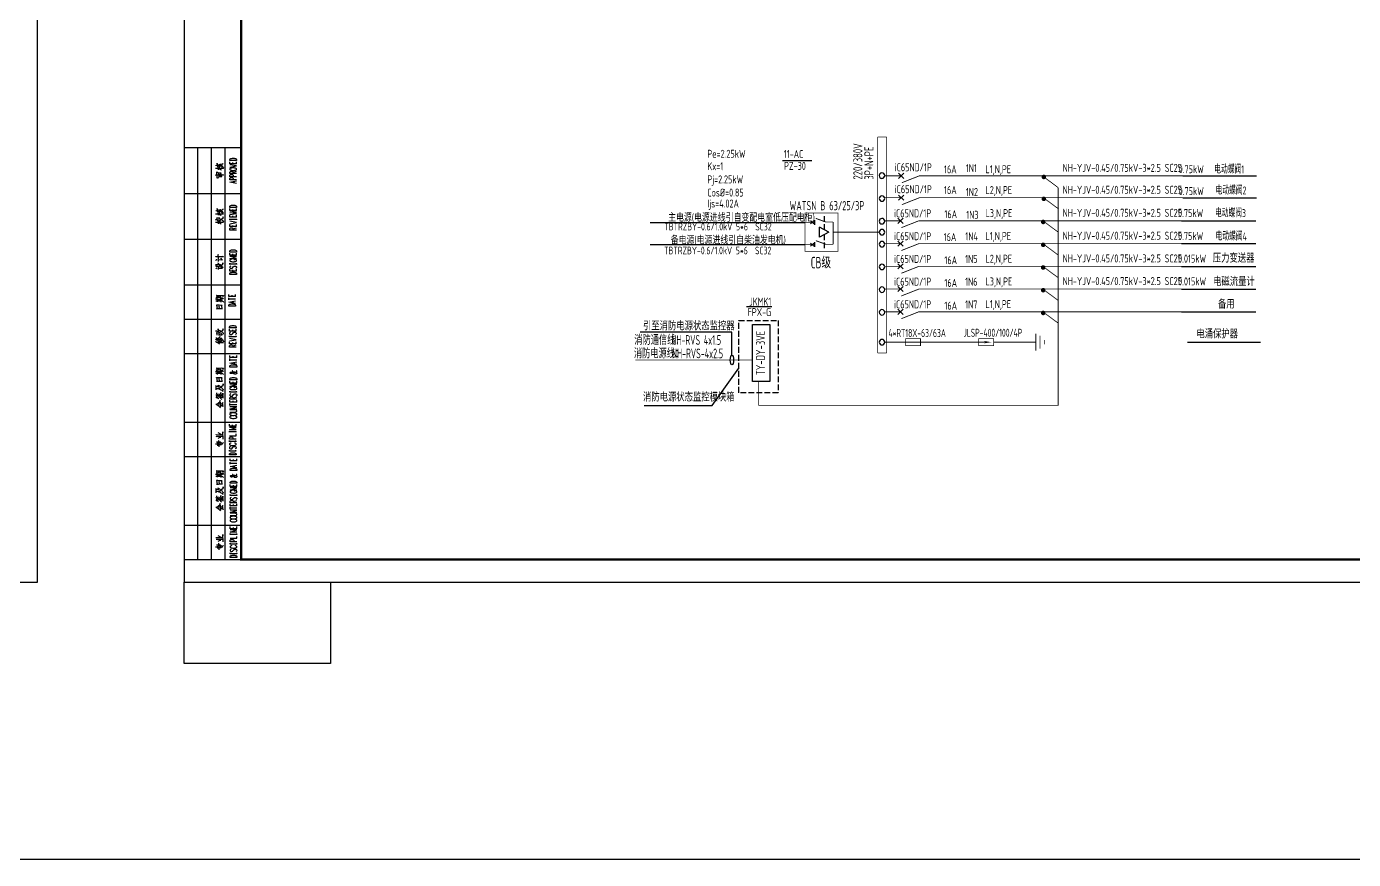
# Model space of a CAD drawing. Extents: x 5394041 to 5729212, y -433068 to -301615.
# Drawn here: x 5582300 to 5640339, y -433068 to -396652 of the extents above; entities that cross this region are included whole.
import ezdxf
from ezdxf.enums import TextEntityAlignment as Align

# ---------------------------------------------------------------- set-up
doc = ezdxf.new("R2010")
doc.units = 0
doc.header["$LTSCALE"] = 1000
doc.header["$MEASUREMENT"] = 0
doc.linetypes.add('DASH', pattern=[0.35, 0.25, -0.1])
doc.layers.get('0').update_dxf_attribs({"linetype": 'CONTINUOUS'})
for name, color, linetype in [('1', 7, 'CONTINUOUS'), ('d', 6, 'CONTINUOUS'), ('DIM-照明 @ 1', 3, 'CONTINUOUS'), ('ELEMENT', 3, 'CONTINUOUS'), ('PUB_TITLE', 4, 'CONTINUOUS'), ('SIG_TEXT', 7, 'CONTINUOUS'), ('TERM', 2, 'CONTINUOUS'), ('WIRE-系统', 4, 'CONTINUOUS'), ('电气', 3, 'CONTINUOUS'), ('电气文字', 7, 'CONTINUOUS'), ('电气表格', 7, 'CONTINUOUS')]:
    doc.layers.add(name, color=color, linetype=linetype)
doc.layers.add('_0', color=7, linetype='CONTINUOUS', lineweight=25)
doc.styles.add('SCEI', font='sceie.shx', dxfattribs={"width": 0.75, "bigfont": 'sceic.shx'})
doc.styles.add('sceie', font='sceie.shx', dxfattribs={"width": 0.7, "bigfont": 'sceic.shx'})
doc.styles.get("Standard").update_dxf_attribs({"font": 'GBENOR', "bigfont": 'GBCBIG'})
doc.styles.add('公司统一字体', font='sceie.shx', dxfattribs={"width": 0.7, "bigfont": 'sceic.shx'})

# ---------------------------------------------------------------- blocks, each defined once
blk = doc.blocks.new('A$C04D97144')
for p, q in [((6, 0), (6, 180)), ((12, 0), (12, 180)), ((18, 0), (18, 180)), ((0, 160), (25, 160)), ((0, 140), (25, 140)), ((0, 120), (25, 120)), ((0, 105), (25, 105)), ((0, 90), (25, 90)), ((0, 60), (25, 60)), ((0, 45), (25, 45)), ((0, 15), (25, 15))]:
    blk.add_line(p, q)
blk.add_lwpolyline([(0, 180), (0, 0), (25, 0), (25, 180)], close=True)
for points in [[(22.97, 174.41), (20.03, 174.41), (20.03, 174.9), (20.17, 175.1), (20.47, 175.24), (20.72, 175.32), (21.18, 175.38), (21.87, 175.38), (22.28, 175.32), (22.58, 175.24), (22.83, 175.1), (22.97, 174.9), (22.97, 174.41), (22.97, 174.41)], [(13.81, 170.94), (13.95, 171.05), (13.92, 171.02), (17.27, 171.02), (17, 170.98), (16.72, 171.02)], [(13.86, 172.15), (14.14, 172.35), (14.27, 172.38), (14.34, 172.35)], [(14.56, 166.93), (14.41, 169.49), (14.31, 169.43), (14.77, 169.08)], [(14.77, 171.68), (14.55, 173.26), (14.52, 173.14), (14.6, 172.92)], [(14.74, 172.24), (14.91, 172.21), (15.58, 171.72), (15.62, 171.68), (15.41, 172.54)], [(14.8, 171.44), (14.97, 170.34)], [(16.18, 168.75), (16.32, 168.86), (14.97, 169.04), (15.08, 169.08), (15.27, 167.31)], [(14.99, 171.05), (15.44, 170.8), (15.79, 170.59), (16.04, 170.42), (16.29, 170.2)], [(15.02, 167.18), (15.27, 167.25), (16.53, 167.36), (16.29, 167.32), (16.18, 168.75), (16.15, 168.58), (16.21, 168.27)], [(15.05, 172.71), (15.19, 172.68), (15.62, 172.35), (15.65, 172.32), (15.93, 172.07), (16.21, 171.79), (16.46, 171.47)], [(15.19, 171.05), (15.54, 171.41)], [(15.62, 172.92), (15.82, 172.82), (16.28, 172.49), (16.56, 172.15), (16.86, 171.79), (17.09, 171.47), (17.27, 171.22)], [(15.73, 167.59), (15.62, 168.61)], [(16.39, 172.38), (16.86, 172.95), (17.09, 173.06), (16.81, 172.89)], [(22.97, 173), (20.03, 173), (20.03, 173.91)], [(20.03, 171.46), (22.97, 172.02), (20.03, 172.59)], [(20.03, 170.48), (20.17, 170.34), (20.47, 170.2), (20.72, 170.14), (21.18, 170.06), (21.87, 170.06), (22.28, 170.14), (22.58, 170.2), (22.83, 170.34), (22.97, 170.48), (22.97, 170.77), (22.83, 170.91), (22.58, 171.05), (22.28, 171.11), (21.87, 171.19), (21.18, 171.19), (20.72, 171.11), (20.47, 171.05), (20.17, 170.91), (20.03, 170.77), (20.03, 170.48), (20.03, 170.48)], [(22.97, 168.74), (20.03, 168.74), (20.03, 169.37), (20.17, 169.57), (20.33, 169.65), (20.58, 169.71), (20.88, 169.71), (21.18, 169.65), (21.27, 169.57), (21.43, 169.37), (21.43, 168.74)], [(21.43, 173), (21.43, 173.56)], [(21.43, 169.23), (22.97, 169.71)], [(22.97, 173), (22.97, 173.91)], [(13.78, 167.95), (14.06, 168.13), (14.27, 168.19)], [(14.27, 166.93), (14.52, 166.93), (14.71, 166.88), (14.91, 166.82), (15.05, 166.76)], [(14.66, 168.06), (14.71, 168.13), (17.28, 168.09), (17.03, 168.05), (16.72, 168.09)], [(22.97, 167.34), (20.03, 167.34), (20.03, 167.97), (20.17, 168.17), (20.33, 168.24), (20.58, 168.31), (21.02, 168.31), (21.27, 168.24), (21.43, 168.17), (21.57, 167.97), (21.57, 167.34)], [(22.97, 165.93), (20.03, 165.93), (20.03, 166.57), (20.17, 166.77), (20.33, 166.84), (20.58, 166.92), (21.02, 166.92), (21.27, 166.84), (21.43, 166.77), (21.57, 166.57), (21.57, 165.93)], [(22.97, 164.39), (20.03, 164.95), (22.97, 165.52)], [(21.98, 164.61), (21.98, 165.3)], [(13.81, 151.05), (13.95, 151.16), (13.92, 151.13), (17.27, 151.13), (17, 151.1), (16.72, 151.13)], [(13.86, 152.26), (14.14, 152.46), (14.27, 152.49), (14.34, 152.46)], [(14.77, 151.79), (14.55, 153.37), (14.52, 153.26), (14.6, 153.03)], [(14.74, 152.35), (14.91, 152.32), (15.58, 151.84), (15.62, 151.79), (15.41, 152.67)], [(14.8, 151.55), (14.97, 150.45)], [(14.99, 151.16), (15.44, 150.91), (15.79, 150.7), (16.04, 150.53), (16.29, 150.31)], [(15.05, 152.82), (15.19, 152.81), (15.62, 152.46), (15.65, 152.43), (15.93, 152.18), (16.21, 151.9), (16.46, 151.58)], [(15.19, 151.16), (15.54, 151.52)], [(15.62, 153.03), (15.82, 152.95), (16.28, 152.6), (16.56, 152.26), (16.86, 151.9), (17.09, 151.58), (17.27, 151.33)], [(16.39, 152.49), (16.86, 153.06), (17.09, 153.17), (16.81, 153)], [(22.97, 153.91), (20.03, 153.91), (20.03, 154.4), (20.17, 154.6), (20.47, 154.74), (20.72, 154.82), (21.18, 154.88), (21.87, 154.88), (22.28, 154.82), (22.58, 154.74), (22.83, 154.6), (22.97, 154.4), (22.97, 153.91), (22.97, 153.91)], [(22.97, 152.51), (20.03, 152.51), (20.03, 153.42)], [(20.03, 150.83), (22.97, 151.18), (20.03, 151.52), (22.97, 151.88), (20.03, 152.23)], [(21.43, 152.51), (21.43, 153.06)], [(22.97, 152.51), (22.97, 153.42)], [(13.81, 148.52), (14.06, 148.69), (14.23, 148.76), (14.41, 148.76)], [(13.81, 147.36), (13.98, 147.5), (13.92, 147.45), (17.27, 147.45), (17.06, 147.39), (16.78, 147.45)], [(14.71, 148.1), (14.52, 149.54), (14.49, 149.43), (14.55, 149.29)], [(14.74, 147.84), (14.94, 146.76)], [(14.91, 149.01), (15.22, 149.35), (15.36, 149.43), (15.54, 149.54)], [(14.91, 148.47), (15.13, 148.44), (15.54, 148.16), (15.82, 147.95), (15.93, 147.84)], [(14.94, 147.45), (15.33, 147.28), (15.68, 147.08), (15.99, 146.89), (16.28, 146.65)], [(15.08, 147.47), (15.44, 147.88)], [(15.33, 148.98), (15.57, 149.01), (15.96, 148.83), (16.28, 148.66), (16.53, 148.47), (16.72, 148.3), (16.92, 148.13), (17.09, 147.92), (17.27, 147.67)], [(15.73, 148.21), (15.79, 148.3), (17.09, 149.29), (17.12, 149.82), (17.03, 149.32), (16.92, 149.18)], [(22.97, 149.7), (20.03, 149.7), (20.03, 150.61)], [(20.03, 148.52), (20.03, 148.98), (20.03, 148.71), (22.89, 148.71), (22.89, 148.52), (22.89, 148.98)], [(20.03, 146.76), (22.97, 147.33), (20.03, 147.89)], [(22.97, 145.5), (20.03, 145.5), (20.03, 146.42)], [(21.43, 149.7), (21.43, 150.26)], [(21.43, 145.5), (21.43, 146.07)], [(22.97, 149.7), (22.97, 150.61)], [(22.97, 145.5), (22.97, 146.42)], [(22.97, 144.03), (20.03, 144.03), (20.03, 144.67), (20.17, 144.88), (20.33, 144.94), (20.58, 145.02), (20.88, 145.02), (21.18, 144.94), (21.27, 144.88), (21.43, 144.67), (21.43, 144.03)], [(21.43, 144.53), (22.97, 145.02)], [(22.97, 134.41), (20.03, 134.41), (20.03, 134.9), (20.17, 135.1), (20.47, 135.25), (20.72, 135.31), (21.18, 135.39), (21.87, 135.39), (22.28, 135.31), (22.58, 135.25), (22.83, 135.1), (22.97, 134.9), (22.97, 134.41), (22.97, 134.41)], [(22.97, 133), (20.03, 133), (20.03, 133.91)], [(21.43, 133), (21.43, 133.56)], [(22.97, 133), (22.97, 133.91)], [(13.78, 132.37), (13.98, 132.39), (17.28, 132.39), (17.06, 132.37), (16.78, 132.39)], [(13.86, 130.75), (14.14, 130.97), (14.28, 131.08), (14.45, 131.15)], [(13.92, 128.22), (14.17, 128.26), (14.45, 128.26), (14.71, 128.19), (14.97, 128.11), (15.13, 128), (15.27, 127.89), (15.41, 127.75)], [(14.14, 128.29), (14.09, 129.06), (14, 128.99), (14.23, 128.9), (14.42, 128.9), (14.6, 128.9), (14.8, 128.9), (14.88, 128.93), (14.97, 128.99), (14.99, 129.1), (15.02, 129.24), (15.02, 129.45), (14.99, 129.56), (14.94, 129.64)], [(15.16, 126.7), (15.05, 127.45), (14.94, 127.34), (15.16, 127.31), (16.67, 127.3), (16.78, 127.16), (16.18, 127.75)], [(15.13, 131.49), (14.99, 133.33), (14.97, 133.22), (15.02, 132.98)], [(15.13, 130.33), (15.02, 131.11), (14.97, 131.07), (16.72, 131), (16.84, 130.89), (16.04, 131.66)], [(15.51, 128.11), (15.36, 129.21), (15.27, 129.13), (15.51, 129.02), (15.79, 128.88), (16.01, 128.74), (16.21, 128.6), (16.46, 128.37), (16.7, 128.11), (16.89, 127.86), (17.03, 127.66), (17.12, 127.49)], [(15.76, 128.08), (15.76, 128.15), (17, 129.2), (17.03, 129.73), (16.95, 129.2), (16.84, 129.06)], [(22.97, 131.46), (20.03, 131.46), (22.97, 132.45), (20.03, 132.45)], [(20.72, 131.19), (20.47, 131.11), (20.17, 130.97), (20.03, 130.83), (20.03, 130.55), (20.17, 130.42), (20.47, 130.28), (20.72, 130.2), (21.18, 130.14), (21.87, 130.14), (22.28, 130.2), (22.58, 130.28), (22.83, 130.42), (22.97, 130.55), (22.97, 130.83), (22.83, 130.97), (22.58, 131.11), (22.28, 131.19), (21.87, 131.19), (21.87, 130.83)], [(20.03, 129.02), (20.03, 129.48), (20.03, 129.21), (22.89, 129.21), (22.89, 129.02), (22.89, 129.48)], [(20.47, 128.24), (20.17, 128.1), (20.03, 127.89), (20.03, 127.61), (20.17, 127.41), (20.47, 127.27), (20.72, 127.27), (21.02, 127.33), (21.18, 127.41), (21.27, 127.55), (21.57, 127.97), (21.73, 128.1), (21.87, 128.18), (22.12, 128.24), (22.58, 128.24), (22.83, 128.1), (22.97, 127.89), (22.97, 127.61), (22.83, 127.41), (22.58, 127.27)], [(13.98, 127.12), (14.38, 127.45), (14.55, 127.52)], [(22.97, 126.01), (20.03, 126.01), (20.03, 126.92)], [(22.97, 124.61), (20.03, 124.61), (20.03, 125.1), (20.17, 125.3), (20.47, 125.44), (20.72, 125.52), (21.18, 125.58), (21.87, 125.58), (22.28, 125.52), (22.58, 125.44), (22.83, 125.3), (22.97, 125.1), (22.97, 124.61), (22.97, 124.61)], [(21.43, 126.01), (21.43, 126.56)], [(22.97, 126.01), (22.97, 126.92)], [(13.75, 113.87), (13.92, 113.91), (16.13, 113.83)], [(13.92, 113.06), (14.09, 113.13), (16.21, 113.13)], [(14.14, 114.51), (14.45, 114.6), (15.08, 114.6), (15.76, 114.57), (16.18, 114.51), (16.64, 114.37), (16.92, 114.2), (17.34, 113.88)], [(14.17, 109.58), (14.45, 109.64), (15.08, 109.67), (15.73, 109.69), (15.82, 109.69), (16.28, 109.69), (16.86, 109.69), (16.67, 109.69), (16.5, 110.8), (16.7, 111.02), (16.43, 111.08), (16.1, 111.08), (15.44, 111.12), (14.77, 111.13), (14.2, 111.13), (14.28, 111.16), (14.49, 109.67)], [(14.49, 114.6), (14.34, 115.45), (14.27, 115.36), (15.13, 115.36), (15.19, 115.36), (16.46, 115.39), (16.95, 115.36), (17.23, 115.33), (17.31, 115.31), (16.95, 114.89), (17.2, 115.28)], [(14.69, 112.61), (14.52, 114.29)], [(15.16, 113.16), (15.08, 113.66)], [(15.19, 114.62), (15.11, 115.11)], [(15.51, 109.69), (15.33, 110.8), (15.3, 110.69), (15.41, 110.42)], [(15.65, 113.17), (15.57, 113.63)], [(15.93, 114.57), (15.93, 114.62), (15.85, 115.07)], [(16.29, 112.53), (16.07, 114.29), (16.04, 114.2), (16.13, 114.09)], [(16.39, 113.63), (16.72, 113.94), (16.86, 113.94), (16.61, 113.83)], [(16.46, 113.17), (16.61, 113.16), (16.89, 112.92), (17.09, 112.72), (17.23, 112.53)], [(22.54, 114.92), (19.59, 114.92), (19.59, 115.83)], [(19.59, 113.44), (19.59, 114.43)], [(19.59, 113.94), (22.54, 113.94)], [(22.54, 111.9), (19.59, 112.47), (22.54, 113.03)], [(22.54, 110.72), (19.59, 110.72), (19.59, 111.21), (19.75, 111.41), (20.05, 111.56), (20.3, 111.63), (20.75, 111.7), (21.44, 111.7), (21.85, 111.63), (22.15, 111.56), (22.4, 111.41), (22.54, 111.21), (22.54, 110.72), (22.54, 110.72)], [(21, 114.92), (21, 115.48)], [(21.55, 112.12), (21.55, 112.81)], [(22.54, 114.92), (22.54, 115.83)], [(13.84, 99.93), (14.17, 99.88), (14.63, 99.71), (15.11, 99.49), (15.41, 99.32), (15.65, 99.21), (15.85, 99.08)], [(14.49, 98.06), (14.34, 99.21), (14.27, 99.08), (15.25, 98.94), (15.25, 99.08), (15.36, 98.23), (15.11, 98.19), (15.41, 98.23), (16.7, 98.2)], [(15.16, 99.49), (14.99, 100.76), (14.97, 100.62), (15.02, 100.39)], [(15.11, 100.2), (15.27, 100.2), (15.73, 100.07), (15.99, 99.96), (16.21, 99.85), (16.42, 99.71), (16.61, 99.54), (16.81, 99.35), (16.95, 99.11), (17.09, 98.89), (17.14, 98.72), (17.2, 98.55)], [(15.54, 99.35), (15.57, 99.43), (17.09, 100.31), (17.12, 100.84), (17.03, 100.34), (16.86, 100.2)], [(16.81, 98.12), (16.04, 99)], [(22.86, 101.27), (19.92, 101.27), (19.92, 101.75), (20.06, 101.97), (20.36, 102.11), (20.61, 102.18), (21.07, 102.24), (21.76, 102.24), (22.17, 102.18), (22.47, 102.11), (22.72, 101.97), (22.86, 101.75), (22.86, 101.27), (22.86, 101.27)], [(22.86, 99.87), (19.92, 99.87), (19.92, 100.78)], [(20.36, 99.3), (20.06, 99.16), (19.92, 98.96), (19.92, 98.67), (20.06, 98.47), (20.36, 98.33), (20.61, 98.33), (20.91, 98.39), (21.07, 98.47), (21.16, 98.61), (21.46, 99.02), (21.62, 99.16), (21.76, 99.24), (22.01, 99.3), (22.47, 99.3), (22.72, 99.16), (22.86, 98.96), (22.86, 98.67), (22.72, 98.47), (22.47, 98.33)], [(21.32, 99.87), (21.32, 100.43)], [(22.86, 99.87), (22.86, 100.78)], [(13.78, 95.27), (13.95, 95.23), (14.41, 94.98), (14.45, 94.98), (14.8, 94.75), (15.08, 94.56), (15.3, 94.35), (15.51, 94.18)], [(13.84, 96.29), (14.27, 96.08), (14.6, 95.91), (14.85, 95.72), (14.91, 95.69), (15.11, 95.55)], [(14.38, 96.02), (14.41, 96.14), (14.28, 96.99), (14.23, 96.93), (14.63, 96.65), (14.97, 96.4), (15.19, 96.16), (15.4, 95.91), (15.58, 95.66), (15.71, 95.49)], [(14.66, 95.91), (14.69, 96.02), (15.71, 97.13), (15.68, 97.5), (15.68, 97.13), (15.57, 96.99)], [(14.74, 94.86), (17.23, 94.86), (17, 94.81), (16.57, 94.86)], [(14.83, 95.3), (16.46, 95.3), (16.28, 95.27), (16.13, 95.3)], [(15.41, 96.4), (15.51, 96.36), (15.54, 96.33), (15.76, 96.05), (15.96, 95.83), (16.1, 95.63)], [(15.76, 96.62), (15.87, 96.57), (15.93, 96.54), (16.21, 96.22), (16.24, 96.16), (16.39, 96), (16.53, 95.77), (16.67, 95.55)], [(16.1, 96.88), (16.29, 96.79), (16.57, 96.47), (16.81, 96.19), (16.95, 95.91), (17.12, 95.63), (17.23, 95.38), (17.28, 95.17)], [(19.92, 97.28), (19.92, 97.75), (19.92, 97.48), (22.78, 97.48), (22.78, 97.28), (22.78, 97.75)], [(19.92, 95.53), (22.86, 96.08), (19.92, 96.65)], [(22.86, 94.26), (19.92, 94.26), (19.92, 95.17)], [(22.86, 92.8), (19.92, 92.8), (19.92, 93.43), (20.06, 93.63), (20.22, 93.71), (20.47, 93.77), (20.77, 93.77), (21.07, 93.71), (21.16, 93.63), (21.32, 93.43), (21.32, 92.8)], [(21.32, 94.26), (21.32, 94.83)], [(21.32, 93.29), (22.86, 93.77)], [(22.86, 94.26), (22.86, 95.17)], [(23.05, 88.31), (20.09, 88.31), (20.09, 89.22)], [(20.09, 86.83), (20.09, 87.82)], [(20.09, 87.33), (23.05, 87.33)], [(21.49, 88.31), (21.49, 88.87)], [(23.05, 88.31), (23.05, 89.22)], [(13.75, 82.18), (13.92, 82.23), (16.13, 82.15)], [(13.92, 81.38), (14.09, 81.44), (16.21, 81.44)], [(14.14, 82.82), (14.45, 82.9), (15.08, 82.9), (15.76, 82.89), (16.18, 82.82), (16.64, 82.68), (16.92, 82.51), (17.34, 82.19)], [(14.49, 82.9), (14.34, 83.77), (14.27, 83.67), (15.13, 83.67), (15.19, 83.67), (16.46, 83.7), (16.95, 83.67), (17.23, 83.64), (17.31, 83.62), (16.95, 83.2), (17.2, 83.59)], [(14.69, 80.92), (14.52, 82.6)], [(15.16, 81.46), (15.08, 81.97)], [(15.19, 82.93), (15.11, 83.42)], [(15.65, 81.49), (15.57, 81.94)], [(15.93, 82.89), (15.93, 82.93), (15.85, 83.39)], [(16.29, 80.84), (16.07, 82.6), (16.04, 82.51), (16.13, 82.4)], [(16.39, 81.94), (16.72, 82.26), (16.86, 82.26), (16.61, 82.15)], [(16.46, 81.49), (16.61, 81.46), (16.89, 81.24), (17.09, 81.03), (17.23, 80.84)], [(23.05, 85.29), (20.09, 85.86), (23.05, 86.42)], [(23.05, 84.11), (20.09, 84.11), (20.09, 84.6), (20.25, 84.8), (20.55, 84.94), (20.8, 85.02), (21.26, 85.09), (21.95, 85.09), (22.34, 85.02), (22.65, 84.94), (22.89, 84.8), (23.05, 84.6), (23.05, 84.11), (23.05, 84.11)], [(21.35, 82.43), (21.26, 82.43), (21.1, 82.35), (21.1, 82.29), (21.26, 82.21), (21.49, 82.15), (22.2, 82.01), (22.65, 81.87), (22.89, 81.72), (23.05, 81.58), (23.05, 81.3), (22.89, 81.17), (22.75, 81.1), (22.5, 81.03), (22.2, 81.03), (21.95, 81.1), (21.79, 81.17), (21.26, 81.66), (21.1, 81.72), (20.8, 81.8), (20.55, 81.8), (20.25, 81.72), (20.09, 81.58), (20.25, 81.44), (20.55, 81.38), (20.8, 81.38), (21.26, 81.44), (21.65, 81.58), (22.65, 81.94), (22.89, 82.08), (23.05, 82.21), (23.05, 82.35), (22.89, 82.43), (22.75, 82.43)], [(22.04, 85.51), (22.04, 86.2)], [(14.14, 74.09), (14, 76.02), (13.89, 75.88), (14.06, 75.82), (14.6, 75.63), (15.13, 75.42), (15.08, 75.38), (15.08, 75.42), (14.97, 76.24), (14.88, 76.16), (15.19, 76.02), (15.47, 75.88), (15.68, 75.77), (15.85, 75.63), (16.13, 75.42), (16.35, 75.24), (16.57, 75), (16.72, 74.8), (16.89, 74.54), (17.06, 74.26), (17.2, 74.04)], [(14.17, 77.89), (14.45, 77.95), (15.08, 77.98), (15.73, 78), (15.82, 78), (16.28, 78), (16.86, 78), (16.67, 78), (16.5, 79.12), (16.7, 79.34), (16.43, 79.4), (16.1, 79.4), (15.44, 79.43), (14.77, 79.45), (14.2, 79.45), (14.28, 79.48), (14.49, 77.98)], [(15.22, 74.69), (17.12, 76.16), (17.12, 76.76), (17.06, 76.23), (17.03, 76.16), (16.81, 75.94)], [(15.51, 78), (15.33, 79.12), (15.3, 79.01), (15.41, 78.74)], [(23.05, 78.5), (20.09, 78.5), (20.09, 78.99), (20.25, 79.21), (20.55, 79.35), (20.8, 79.41), (21.26, 79.49), (21.95, 79.49), (22.34, 79.41), (22.65, 79.35), (22.89, 79.21), (23.05, 78.99), (23.05, 78.5), (23.05, 78.5)], [(23.05, 77.11), (20.09, 77.11), (20.09, 78.02)], [(23.05, 75.57), (20.09, 75.57), (23.05, 76.56), (20.09, 76.56)], [(21.49, 77.11), (21.49, 77.67)], [(23.05, 77.11), (23.05, 78.02)], [(13.92, 72), (14.06, 72.03), (14.85, 71.69)], [(13.92, 70.95), (14.12, 70.92), (14.55, 70.7), (14.88, 70.49), (15.16, 70.27)], [(14.23, 74.8), (14.38, 74.8), (14.91, 74.69), (15.22, 74.61), (15.54, 74.5), (15.87, 74.36), (16.15, 74.18), (16.5, 73.98), (16.75, 73.79), (16.98, 73.55), (17.09, 73.44)], [(14.49, 70.73), (14.41, 71.54)], [(14.56, 71.83), (14.42, 72.85)], [(14.52, 70.92), (14.94, 71.12)], [(14.6, 72.14), (15.05, 72.39)], [(14.85, 71.48), (14.99, 71.47), (15.51, 71.01), (15.57, 70.98), (15.82, 70.74), (16.13, 70.35), (16.28, 70.16), (16.42, 69.96)], [(15.05, 71.43), (16.13, 72.56), (16.13, 73.02), (16.1, 72.56), (15.9, 72.33)], [(15.76, 71.86), (15.87, 70.95)], [(16.04, 71.37), (16.46, 71.48), (16.7, 71.43), (16.39, 71.43)], [(16.07, 72.08), (16.28, 72.08), (17.06, 71.75)], [(16.28, 70.84), (16.64, 70.98), (16.81, 70.98), (16.57, 70.95)], [(17.14, 70.46), (17, 72.63), (17, 72.49), (17.03, 72.17)], [(20.8, 75.28), (20.55, 75.22), (20.25, 75.08), (20.09, 74.94), (20.09, 74.65), (20.25, 74.51), (20.55, 74.37), (20.8, 74.31), (21.26, 74.23), (21.95, 74.23), (22.34, 74.31), (22.65, 74.37), (22.89, 74.51), (23.05, 74.65), (23.05, 74.94), (22.89, 75.08), (22.65, 75.22), (22.34, 75.28), (21.95, 75.28), (21.95, 74.94)], [(20.55, 72.35), (20.25, 72.2), (20.09, 72), (20.09, 71.72), (20.25, 71.51), (20.55, 71.37), (20.8, 71.37), (21.1, 71.43), (21.26, 71.51), (21.35, 71.65), (21.65, 72.06), (21.79, 72.2), (21.95, 72.28), (22.2, 72.35), (22.65, 72.35), (22.89, 72.2), (23.05, 72), (23.05, 71.72), (22.89, 71.51), (22.65, 71.37)], [(23.05, 70.04), (20.09, 70.04), (20.09, 70.66), (20.25, 70.88), (20.39, 70.95), (20.64, 71.03), (20.94, 71.03), (21.26, 70.95), (21.35, 70.88), (21.49, 70.66), (21.49, 70.04)], [(20.11, 73.11), (20.11, 73.59), (20.11, 73.32), (22.95, 73.32), (22.95, 73.11), (22.95, 73.59)], [(21.49, 70.52), (23.05, 71.03)], [(13.89, 67.85), (14.03, 67.84), (14.49, 67.57), (14.97, 67.24), (15.27, 66.96), (15.62, 66.61), (15.93, 66.27)], [(14.23, 67.74), (15.76, 69.05), (15.76, 69.08), (15.79, 69.5), (15.71, 69.05), (15.57, 68.87)], [(15.4, 67.27), (15.4, 67.29), (15.4, 67.35), (15.27, 68.26), (15.27, 68.13), (15.33, 67.99)], [(16.04, 66.69), (16.07, 66.82), (15.9, 68.76), (15.87, 68.65), (15.9, 68.54)], [(16.13, 67.63), (16.24, 67.6), (16.78, 67.18), (17.09, 66.93), (17.12, 66.83), (16.86, 68.4), (16.39, 67.99)], [(16.86, 68.4), (17, 68.51), (17.17, 68.59)], [(23.05, 68.7), (20.09, 68.7), (20.09, 69.61)], [(20.09, 67.24), (20.09, 68.21)], [(20.09, 67.73), (23.05, 67.73)], [(23.05, 65.76), (20.09, 65.76), (23.05, 66.75), (20.09, 66.75)], [(20.09, 64.44), (22.2, 64.44), (22.65, 64.51), (22.89, 64.65), (23.05, 64.85), (23.05, 64.99), (22.89, 65.21), (22.65, 65.35), (22.2, 65.42), (20.09, 65.42)], [(20.09, 63.39), (20.25, 63.25), (20.55, 63.11), (20.8, 63.05), (21.26, 62.97), (21.95, 62.97), (22.34, 63.05), (22.65, 63.11), (22.89, 63.25), (23.05, 63.39), (23.05, 63.67), (22.89, 63.81), (22.65, 63.94), (22.34, 64.02), (21.95, 64.08), (21.26, 64.08), (20.8, 64.02), (20.55, 63.94), (20.25, 63.81), (20.09, 63.67), (20.09, 63.39), (20.09, 63.39)], [(21.49, 68.7), (21.49, 69.27)], [(23.05, 68.7), (23.05, 69.61)], [(22.81, 58.27), (19.86, 58.27), (19.86, 59.18)], [(20.8, 62.68), (20.55, 62.62), (20.25, 62.48), (20.09, 62.34), (20.09, 62.06), (20.25, 61.91), (20.55, 61.77), (20.8, 61.71), (21.26, 61.63), (21.95, 61.63), (22.34, 61.71), (22.65, 61.77), (22.89, 61.91), (23.05, 62.06), (23.05, 62.34), (22.89, 62.48), (22.65, 62.62), (22.34, 62.68)], [(21.26, 58.27), (21.26, 58.83)], [(22.81, 58.27), (22.81, 59.18)], [(13.86, 54.53), (14.09, 54.59), (17.03, 54.53)], [(14.06, 53.82), (14.31, 53.87), (17.06, 53.87)], [(14.8, 55.44), (15.16, 55.38), (15.71, 55.02), (16.28, 54.56)], [(14.91, 53.02), (15.85, 53.43), (16.15, 53.48)], [(17.12, 52.63), (16.98, 55.83), (16.95, 55.69), (17, 55.38)], [(22.81, 56.73), (19.86, 56.73), (22.81, 57.72), (19.86, 57.72)], [(19.86, 54.07), (22.81, 54.07), (22.81, 54.91)], [(22.81, 52.6), (19.86, 52.6), (19.86, 53.23), (20.01, 53.45), (20.16, 53.51), (20.41, 53.59), (20.86, 53.59), (21.11, 53.51), (21.26, 53.45), (21.41, 53.23), (21.41, 52.6)], [(19.87, 55.68), (19.87, 56.15), (19.87, 55.88), (22.72, 55.88), (22.72, 55.68), (22.72, 56.15)], [(13.84, 50.54), (14.06, 50.56), (15.11, 50.34), (16.04, 50.08), (15.99, 50.02), (15.79, 51.39), (15.71, 51.36), (16.84, 50.68)], [(14.74, 49.71), (14.55, 51.5), (14.55, 51.39), (14.6, 51.18)], [(15.36, 49.2), (15.19, 52.03), (15.16, 51.89), (15.19, 51.72)], [(16.46, 50.05), (16.7, 50.4), (16.84, 50.62), (16.98, 50.87), (17.09, 51.01), (17.23, 51.11)], [(20.56, 50.85), (20.31, 50.78), (20.01, 50.65), (19.86, 50.51), (19.86, 50.23), (20.01, 50.08), (20.31, 49.94), (20.56, 49.88), (21.02, 49.8), (21.71, 49.8), (22.1, 49.88), (22.42, 49.94), (22.65, 50.08), (22.81, 50.23), (22.81, 50.51), (22.65, 50.65), (22.42, 50.78), (22.1, 50.85)], [(20.31, 49.31), (20.01, 49.17), (19.86, 48.97), (19.86, 48.69), (20.01, 48.47), (20.31, 48.34), (20.56, 48.34), (20.86, 48.4), (21.02, 48.47), (21.11, 48.61), (21.41, 49.03), (21.55, 49.17), (21.71, 49.24), (21.96, 49.31), (22.42, 49.31), (22.65, 49.17), (22.81, 48.97), (22.81, 48.69), (22.65, 48.47), (22.42, 48.34)], [(22.81, 45.67), (19.86, 45.67), (19.86, 46.16), (20.01, 46.38), (20.31, 46.52), (20.56, 46.58), (21.02, 46.66), (21.71, 46.66), (22.1, 46.58), (22.42, 46.52), (22.65, 46.38), (22.81, 46.16), (22.81, 45.67), (22.81, 45.67)], [(19.87, 51.48), (19.87, 51.95), (19.87, 51.69), (22.72, 51.69), (22.72, 51.48), (22.72, 51.95)], [(19.87, 47.29), (19.87, 47.74), (19.87, 47.48), (22.72, 47.48), (22.72, 47.29), (22.72, 47.74)], [(23.13, 43.08), (20.19, 43.08), (20.19, 43.99)], [(20.19, 41.62), (20.19, 42.59)], [(20.19, 42.1), (23.13, 42.1)], [(23.13, 40.08), (20.19, 40.63), (23.13, 41.19)], [(21.59, 43.08), (21.59, 43.64)], [(22.14, 40.28), (22.14, 40.97)], [(23.13, 43.08), (23.13, 43.99)], [(13.75, 37.17), (13.92, 37.23), (16.13, 37.14)], [(13.92, 36.39), (14.09, 36.43), (16.21, 36.43)], [(14.14, 37.83), (14.45, 37.91), (15.08, 37.91), (15.76, 37.88), (16.18, 37.83), (16.64, 37.69), (16.92, 37.52), (17.34, 37.2)], [(14.49, 37.91), (14.34, 38.76), (14.27, 38.68), (15.13, 38.68), (15.19, 38.68), (16.46, 38.71), (16.95, 38.68), (17.23, 38.65), (17.31, 38.62), (16.95, 38.19), (17.2, 38.59)], [(14.69, 35.93), (14.52, 37.6)], [(15.16, 36.46), (15.08, 36.98)], [(15.19, 37.94), (15.11, 38.43)], [(15.65, 36.5), (15.57, 36.95)], [(15.93, 37.88), (15.93, 37.94), (15.85, 38.4)], [(16.29, 35.84), (16.07, 37.6), (16.04, 37.52), (16.13, 37.41)], [(16.39, 36.95), (16.72, 37.27), (16.86, 37.27), (16.61, 37.14)], [(16.46, 36.5), (16.61, 36.46), (16.89, 36.24), (17.09, 36.04), (17.23, 35.84)], [(23.13, 38.88), (20.19, 38.88), (20.19, 39.37), (20.33, 39.58), (20.63, 39.72), (20.88, 39.79), (21.33, 39.86), (22.03, 39.86), (22.43, 39.79), (22.73, 39.72), (22.98, 39.58), (23.13, 39.37), (23.13, 38.88), (23.13, 38.88)], [(21.43, 37.2), (21.33, 37.2), (21.18, 37.12), (21.18, 37.06), (21.33, 36.98), (21.59, 36.92), (22.28, 36.78), (22.73, 36.64), (22.98, 36.5), (23.13, 36.35), (23.13, 36.09), (22.98, 35.95), (22.83, 35.87), (22.58, 35.8), (22.28, 35.8), (22.03, 35.87), (21.88, 35.95), (21.33, 36.43), (21.18, 36.5), (20.88, 36.57), (20.63, 36.57), (20.33, 36.5), (20.19, 36.35), (20.33, 36.21), (20.63, 36.15), (20.88, 36.15), (21.33, 36.21), (21.73, 36.35), (22.73, 36.72), (22.98, 36.86), (23.13, 36.98), (23.13, 37.12), (22.98, 37.2), (22.83, 37.2)], [(14.14, 29.1), (14, 31.03), (13.89, 30.89), (14.06, 30.82), (14.6, 30.62), (15.13, 30.43), (15.08, 30.37), (15.08, 30.43), (14.97, 31.25), (14.88, 31.17), (15.19, 31.03), (15.47, 30.89), (15.68, 30.76), (15.85, 30.62), (16.13, 30.43), (16.35, 30.23), (16.57, 30.01), (16.72, 29.8), (16.89, 29.55), (17.06, 29.27), (17.2, 29.03)], [(14.17, 32.9), (14.45, 32.95), (15.08, 32.98), (15.73, 33.01), (15.82, 33.01), (16.28, 33.01), (16.86, 33.01), (16.67, 33.01), (16.5, 34.11), (16.7, 34.34), (16.43, 34.39), (16.1, 34.39), (15.44, 34.42), (14.77, 34.45), (14.2, 34.45), (14.28, 34.49), (14.49, 32.98)], [(14.23, 29.8), (14.38, 29.8), (14.91, 29.69), (15.22, 29.6), (15.54, 29.49), (15.87, 29.35), (16.15, 29.18), (16.5, 28.99), (16.75, 28.78), (16.98, 28.56), (17.09, 28.45)], [(15.22, 29.69), (17.12, 31.17), (17.12, 31.77), (17.06, 31.22), (17.03, 31.17), (16.81, 30.93)], [(15.51, 33.01), (15.33, 34.11), (15.3, 34), (15.41, 33.75)], [(23.13, 33.28), (20.19, 33.28), (20.19, 33.78), (20.33, 33.98), (20.63, 34.12), (20.88, 34.19), (21.33, 34.27), (22.03, 34.27), (22.43, 34.19), (22.73, 34.12), (22.98, 33.98), (23.13, 33.78), (23.13, 33.28), (23.13, 33.28)], [(23.13, 31.88), (20.19, 31.88), (20.19, 32.79)], [(23.13, 30.34), (20.19, 30.34), (23.13, 31.33), (20.19, 31.33)], [(20.88, 30.06), (20.63, 29.99), (20.33, 29.85), (20.19, 29.71), (20.19, 29.43), (20.33, 29.29), (20.63, 29.14), (20.88, 29.08), (21.33, 29.02), (22.03, 29.02), (22.43, 29.08), (22.73, 29.14), (22.98, 29.29), (23.13, 29.43), (23.13, 29.71), (22.98, 29.85), (22.73, 29.99), (22.43, 30.06), (22.03, 30.06), (22.03, 29.71)], [(21.59, 31.88), (21.59, 32.44)], [(23.13, 31.88), (23.13, 32.79)], [(13.92, 26.99), (14.06, 27.02), (14.85, 26.69)], [(13.92, 25.95), (14.12, 25.92), (14.55, 25.69), (14.88, 25.5), (15.16, 25.26)], [(14.23, 22.75), (15.76, 24.05), (15.76, 24.09), (15.79, 24.51), (15.71, 24.05), (15.57, 23.88)], [(14.49, 25.72), (14.41, 26.55)], [(14.56, 26.83), (14.42, 27.86)], [(14.52, 25.92), (14.94, 26.13)], [(14.6, 27.15), (15.05, 27.4)], [(14.85, 26.49), (14.99, 26.46), (15.51, 26), (15.57, 25.99), (15.82, 25.75), (16.13, 25.36), (16.28, 25.15), (16.42, 24.97)], [(15.05, 26.43), (16.13, 27.57), (16.13, 28.01), (16.1, 27.57), (15.9, 27.34)], [(15.4, 22.26), (15.4, 22.29), (15.4, 22.36), (15.27, 23.25), (15.27, 23.14), (15.33, 23)], [(15.76, 26.85), (15.87, 25.95)], [(16.04, 21.7), (16.07, 21.81), (15.9, 23.77), (15.87, 23.66), (15.9, 23.54)], [(16.04, 26.38), (16.46, 26.49), (16.7, 26.43), (16.39, 26.43)], [(16.07, 27.09), (16.28, 27.09), (17.06, 26.74)], [(16.13, 22.64), (16.24, 22.61), (16.78, 22.18), (17.09, 21.93), (17.12, 21.84), (16.86, 23.39), (16.39, 23)], [(16.28, 25.84), (16.64, 25.99), (16.81, 25.99), (16.57, 25.95)], [(16.86, 23.39), (17, 23.52), (17.17, 23.6)], [(17.14, 25.47), (17, 27.62), (17, 27.48), (17.03, 27.16)], [(20.19, 27.89), (20.19, 28.36), (20.19, 28.09), (23.05, 28.09), (23.05, 27.89), (23.05, 28.36)], [(20.63, 27.12), (20.33, 26.98), (20.19, 26.77), (20.19, 26.49), (20.33, 26.28), (20.63, 26.14), (20.88, 26.14), (21.18, 26.21), (21.33, 26.28), (21.43, 26.43), (21.73, 26.83), (21.88, 26.98), (22.03, 27.05), (22.28, 27.12), (22.73, 27.12), (22.98, 26.98), (23.13, 26.77), (23.13, 26.49), (22.98, 26.28), (22.73, 26.14)], [(23.13, 24.81), (20.19, 24.81), (20.19, 25.44), (20.33, 25.66), (20.49, 25.72), (20.74, 25.8), (21.04, 25.8), (21.33, 25.72), (21.43, 25.66), (21.59, 25.44), (21.59, 24.81)], [(23.13, 23.49), (20.19, 23.49), (20.19, 24.38)], [(21.59, 25.3), (23.13, 25.8)], [(21.59, 23.49), (21.59, 24.04)], [(23.13, 23.49), (23.13, 24.38)], [(13.89, 22.86), (14.03, 22.83), (14.49, 22.58), (14.97, 22.23), (15.27, 21.95), (15.62, 21.62), (15.93, 21.27)], [(20.19, 22.01), (20.19, 22.99)], [(20.19, 22.5), (23.13, 22.5)], [(23.13, 20.54), (20.19, 20.54), (23.13, 21.52), (20.19, 21.52)], [(20.19, 19.22), (22.28, 19.22), (22.73, 19.28), (22.98, 19.42), (23.13, 19.62), (23.13, 19.77), (22.98, 19.99), (22.73, 20.13), (22.28, 20.19), (20.19, 20.19)], [(20.19, 18.16), (20.33, 18.02), (20.63, 17.88), (20.88, 17.82), (21.33, 17.74), (22.03, 17.74), (22.43, 17.82), (22.73, 17.88), (22.98, 18.02), (23.13, 18.16), (23.13, 18.45), (22.98, 18.59), (22.73, 18.73), (22.43, 18.79), (22.03, 18.85), (21.33, 18.85), (20.88, 18.79), (20.63, 18.73), (20.33, 18.59), (20.19, 18.45), (20.19, 18.16), (20.19, 18.16)], [(20.88, 17.46), (20.63, 17.39), (20.33, 17.25), (20.19, 17.11), (20.19, 16.83), (20.33, 16.69), (20.63, 16.54), (20.88, 16.48), (21.33, 16.42), (22.03, 16.42), (22.43, 16.48), (22.73, 16.54), (22.98, 16.69), (23.13, 16.83), (23.13, 17.11), (22.98, 17.25), (22.73, 17.39), (22.43, 17.46)], [(23.13, 13.43), (20.19, 13.43), (20.19, 14.35)], [(23.13, 11.89), (20.19, 11.89), (23.13, 12.87), (20.19, 12.87)], [(21.59, 13.43), (21.59, 14)], [(23.13, 13.43), (23.13, 14.35)], [(13.84, 5.53), (14.06, 5.56), (15.11, 5.34), (16.04, 5.08), (15.99, 5.03), (15.79, 6.38), (15.71, 6.37), (16.84, 5.67)], [(13.86, 9.54), (14.09, 9.59), (17.03, 9.54)], [(14.06, 8.82), (14.31, 8.88), (17.06, 8.88)], [(14.74, 4.72), (14.55, 6.51), (14.55, 6.38), (14.6, 6.19)], [(14.8, 10.43), (15.16, 10.39), (15.71, 10.01), (16.28, 9.55)], [(14.91, 8.03), (15.85, 8.42), (16.15, 8.49)], [(15.36, 4.2), (15.19, 7.04), (15.16, 6.9), (15.19, 6.73)], [(16.46, 5.06), (16.7, 5.39), (16.84, 5.63), (16.98, 5.88), (17.09, 6.02), (17.23, 6.1)], [(17.12, 7.64), (16.98, 10.84), (16.95, 10.7), (17, 10.39)], [(20.19, 10.84), (20.19, 11.31), (20.19, 11.05), (23.05, 11.05), (23.05, 10.84), (23.05, 11.31)], [(20.19, 9.24), (23.13, 9.24), (23.13, 10.07)], [(23.13, 7.76), (20.19, 7.76), (20.19, 8.39), (20.33, 8.61), (20.49, 8.67), (20.74, 8.75), (21.18, 8.75), (21.43, 8.67), (21.59, 8.61), (21.73, 8.39), (21.73, 7.76)], [(20.19, 6.65), (20.19, 7.12), (20.19, 6.85), (23.05, 6.85), (23.05, 6.65), (23.05, 7.12)], [(20.88, 6.02), (20.63, 5.94), (20.33, 5.8), (20.19, 5.66), (20.19, 5.39), (20.33, 5.25), (20.63, 5.11), (20.88, 5.03), (21.33, 4.97), (22.03, 4.97), (22.43, 5.03), (22.73, 5.11), (22.98, 5.25), (23.13, 5.39), (23.13, 5.66), (22.98, 5.8), (22.73, 5.94), (22.43, 6.02)], [(20.63, 4.48), (20.33, 4.34), (20.19, 4.12), (20.19, 3.85), (20.33, 3.63), (20.63, 3.49), (20.88, 3.49), (21.18, 3.57), (21.33, 3.63), (21.43, 3.77), (21.73, 4.2), (21.88, 4.34), (22.03, 4.4), (22.28, 4.48), (22.73, 4.48), (22.98, 4.34), (23.13, 4.12), (23.13, 3.85), (22.98, 3.63), (22.73, 3.49)], [(20.19, 2.45), (20.19, 2.91), (20.19, 2.64), (23.05, 2.64), (23.05, 2.45), (23.05, 2.91)], [(23.13, 0.84), (20.19, 0.84), (20.19, 1.32), (20.33, 1.54), (20.63, 1.67), (20.88, 1.75), (21.33, 1.81), (22.03, 1.81), (22.43, 1.75), (22.73, 1.67), (22.98, 1.54), (23.13, 1.32), (23.13, 0.84), (23.13, 0.84)]]:
    blk.add_lwpolyline(points)
blk = doc.blocks.new('A$C1BD43FEB')
blk.add_blockref('A$C04D97144', (0, 0))
blk = doc.blocks.new('GXED01100007000C')
blk.add_blockref('A$C1BD43FEB', (-25, 0))
blk = doc.blocks.new('$element$00000390')
at = {"const_width": 0.0233}
for points in [[(0, 0), (0, -0.375)], [(-0.25, -0.375), (0.25, -0.375)], [(-0.188, -0.5), (0.188, -0.5)], [(-0.062, -0.625), (0.062, -0.625)]]:
    blk.add_lwpolyline(points, dxfattribs=at)
at = {"flags": 9}
blk.add_attdef('S', (0, 0), '', height=0.00000667, dxfattribs=at)
blk = doc.blocks.new('$element$00000532')
at = {"const_width": 0.0233}
for points in [[(0, 0), (0, -0.283)], [(-0.1, -0.283), (0.1, -0.283), (0.1, -0.717), (-0.1, -0.717), (-0.1, -0.283)], [(0, -1), (0, -0.567)]]:
    blk.add_lwpolyline(points, dxfattribs=at)
for points in [[(-0.033, -0.55), (0.033, -0.55), (0, -0.35), (0.033, -0.55)], [(0.033, -0.55), (0, -0.35), (-0.033, -0.55), (0.033, -0.55)], [(0, -0.367), (-0.033, -0.567), (0.033, -0.567), (0, -0.367)]]:
    blk.add_solid(points)
at = {"flags": 9}
blk.add_attdef('S', (0, 0), '', height=0.00000667, dxfattribs=at)
blk = doc.blocks.new('$element$00000582')
at = {"const_width": 0.0233}
for points in [[(0, 0), (0, -1)], [(-0.1, -0.283), (0.1, -0.283), (0.1, -0.717), (-0.1, -0.717), (-0.1, -0.283)]]:
    blk.add_lwpolyline(points, dxfattribs=at)
at = {"flags": 9}
blk.add_attdef('S', (0, 0), '', height=0.00000667, dxfattribs=at)
blk = doc.blocks.new('$TelecSys$00000011')
at = {"const_width": 0.5}
blk.add_lwpolyline([(-0.25, 0, 1), (0.25, 0, 1)], format="xyb", close=True, dxfattribs=at)

msp = doc.modelspace()

# ---------------------------------------------------------------- linework, layer by layer
at = {"color": 3}
for p, q in [((5616759.9, -405110.4), (5616759.9, -405316.8)), ((5609570.2, -405213.6), (5616353.2, -405213.6)), ((5616983.5, -405856.2), (5616983.5, -405424.8)), ((5617388.3, -405640.5), (5616983.5, -405424.8)), ((5617388.3, -405640.5), (5616983.5, -405856.2)), ((5609570.2, -406187), (5616344, -406187)), ((5616759.9, -406083.9), (5616759.9, -406290.2))]:
    msp.add_line(p, q, dxfattribs=at)
at = {"color": 3, "linetype": 'DASH'}
for p, q in [((5617185.9, -404935.9), (5617185.9, -405532.7)), ((5617185.9, -405748.4), (5617185.9, -406345.1))]:
    msp.add_line(p, q, dxfattribs=at)
at = {"color": 1}
msp.add_lwpolyline([(5394041.5, -301614.8), (5684355, -301614.8), (5684355, -433067.9), (5394041.5, -433067.9)], close=True, dxfattribs=at)
at = {"color": 3, "const_width": 32.4}
msp.add_lwpolyline([(5616353.2, -404806.9), (5617797.8, -404806.9), (5617797.8, -406477.7), (5616353.2, -406477.7)], close=True, dxfattribs=at)
at = {"color": 3}
for points in [[(5616731.8, -405284.3), (5616590.3, -405142.9)], [(5616590.3, -405284.3), (5616731.8, -405142.9)], [(5616731.8, -406257.8), (5616590.3, -406116.3)], [(5616590.3, -406257.8), (5616731.8, -406116.3)]]:
    msp.add_lwpolyline(points, dxfattribs=at)
at = {"layer": '_0', "color": 0}
msp.add_lwpolyline([(5589187.1, -420950.6), (5595599.5, -420950.6), (5595599.5, -424504), (5589187.1, -424504)], close=True, dxfattribs=at)
at = {"layer": 'd', "color": 3, "const_width": 40}
for points in [[(5617265.5, -405198.9), (5616824.2, -405040.9)], [(5616759.9, -405213.6), (5616353.2, -405213.6)], [(5617578.4, -405198.9), (5617265.5, -405198.9)], [(5617578.4, -406172.4), (5617578.4, -405198.9)], [(5616759.9, -406187), (5616353.2, -406187)], [(5617265.5, -406172.4), (5616824.2, -406014.3)], [(5617578.4, -406172.4), (5617265.5, -406172.4)]]:
    msp.add_lwpolyline(points, dxfattribs=at)
at = {"layer": 'PUB_TITLE', "color": 4}
for points in [[(5498674.7, -420950.6), (5582774.7, -420950.6), (5582774.7, -361550.6), (5498674.7, -361550.6)], [(5589187.1, -420950.6), (5673287.1, -420950.6), (5673287.1, -361550.6), (5589187.1, -361550.6)]]:
    msp.add_lwpolyline(points, close=True, dxfattribs=at)
at = {"layer": 'PUB_TITLE', "color": 4, "const_width": 100}
msp.add_lwpolyline([(5591687.1, -419950.6), (5672287.1, -419950.6), (5672287.1, -362550.6), (5591687.1, -362550.6)], close=True, dxfattribs=at)
at = {"layer": 'SIG_TEXT', "color": 0}
for p, q in [((5612284.1, -413222.4), (5613450.2, -411584.4)), ((5609315.7, -413222.4), (5612284.1, -413222.4))]:
    msp.add_line(p, q, dxfattribs=at)
at = {"layer": 'SIG_TEXT', "color": 0, "linetype": 'DASH'}
msp.add_lwpolyline([(5613450.2, -409497.3), (5615179.8, -409497.3), (5615179.8, -412661.5), (5613450.2, -412661.5)], close=True, dxfattribs=at)
at = {"layer": 'SIG_TEXT', "color": 6, "ltscale": 5}
msp.add_lwpolyline([(5614050, -412177.4), (5614050, -409677.4), (5614808.5, -409677.4), (5614808.5, -412177.4)], close=True, dxfattribs=at)
at = {"layer": 'WIRE-系统', "const_width": 35}
for points in [[(5627420.9, -403690.9), (5626783.4, -403219.5)], [(5627446.1, -404630.8), (5626832.4, -404177)], [(5627420.9, -405638.3), (5626807.2, -405184.5)], [(5627420.9, -406638.3), (5626807.2, -406184.5)], [(5627420.9, -407631.4), (5626807.2, -407177.6)], [(5627420.9, -408624.6), (5626807.2, -408170.8)], [(5627420.9, -409617.7), (5626807.2, -409163.9)], [(5619826.1, -410451.4), (5620326.1, -410451.4)], [(5621826.1, -410451.4), (5623588.3, -410451.4)], [(5608933.3, -411234.4), (5614050.2, -411234.4)]]:
    msp.add_lwpolyline(points, dxfattribs=at)
at = {"layer": '电气'}
for p, q in [((5613155.4, -410010.2), (5609138, -410010.2)), ((5613155.4, -411020), (5613155.4, -410010.2))]:
    msp.add_line(p, q, dxfattribs=at)
msp.add_ellipse((5613155.4, -411234.4), major_axis=(0, -214.4), ratio=0.3451036, dxfattribs=at)
at = {"layer": '电气文字'}
for p, q in [((5615359.3, -402501.5), (5616643.7, -402501.5)), ((5613797.4, -408892), (5614901.9, -408892))]:
    msp.add_line(p, q, dxfattribs=at)
at = {"layer": '电气表格', "color": 3}
for p, q in [((5620441.5, -403290.6), (5620667.7, -403064.3)), ((5620441.5, -403064.3), (5620667.7, -403290.6)), ((5620441.5, -404249.5), (5620667.7, -404023.2)), ((5620441.5, -404023.2), (5620667.7, -404249.5)), ((5620416.2, -405030.7), (5620642.5, -405257)), ((5620416.2, -405257), (5620642.5, -405030.7)), ((5620416.2, -406257), (5620642.5, -406030.7)), ((5620416.2, -406030.7), (5620642.5, -406257)), ((5620416.2, -407023.8), (5620642.5, -407250.1)), ((5620416.2, -407250.1), (5620642.5, -407023.8)), ((5620416.2, -408017), (5620642.5, -408243.2)), ((5620416.2, -408243.2), (5620642.5, -408017)), ((5620416.2, -409010.1), (5620642.5, -409236.4)), ((5620416.2, -409236.4), (5620642.5, -409010.1))]:
    msp.add_line(p, q, dxfattribs=at)
at = {"layer": '电气表格', "color": 2}
for p, q in [((5632877, -403177.4), (5636093.4, -403177.4)), ((5632877, -404136.3), (5636093.4, -404136.3)), ((5632823.8, -405143.8), (5636068.2, -405143.8)), ((5632823.8, -406143.8), (5636068.2, -406143.8)), ((5632823.8, -407137), (5636068.2, -407137)), ((5632823.8, -408130.1), (5636068.2, -408130.1)), ((5632823.8, -409123.2), (5636068.2, -409123.2)), ((5633082.5, -410451.4), (5636271, -410451.4))]:
    msp.add_line(p, q, dxfattribs=at)
at = {"layer": '电气表格', "color": 6, "const_width": 30}
for points in [[(5619523.4, -410920.4), (5619523.4, -401484.1)], [(5619923.4, -401484.1), (5619523.4, -401484.1)], [(5619923.4, -401484.1), (5619923.4, -410920.4)], [(5619923.4, -410920.4), (5619523.4, -410920.4)]]:
    msp.add_lwpolyline(points, dxfattribs=at)
at = {"layer": '电气表格', "color": 4}
for points, const_width in [([(5619834.6, -403177.4), (5620554.6, -403177.4)], 35), ([(5621354.6, -403177.4), (5632877, -403177.4)], 35), ([(5621354.6, -403177.4), (5632877, -403177.4)], 35), ([(5614323.9, -412177.4), (5614323.9, -413210.9), (5627420.9, -413210.9), (5627420.9, -403690.9)], 35), ([(5619834.6, -404136.3), (5620554.6, -404136.3)], 35), ([(5621354.6, -404136.3), (5632877, -404136.3)], 35), ([(5619140.1, -405642.3), (5619595.7, -405642.3)], 35), ([(5619162.9, -405642.3), (5619595.7, -405642.3)], 33.2), ([(5619809.3, -405143.8), (5620529.3, -405143.8)], 35), ([(5621329.3, -405143.8), (5632851.7, -405143.8)], 35), ([(5619809.3, -406143.8), (5620529.3, -406143.8)], 35), ([(5621322.9, -406143.8), (5632851.7, -406143.8)], 35), ([(5619809.3, -407137), (5620529.3, -407137)], 35), ([(5621322.9, -407137), (5632851.7, -407137)], 35), ([(5619809.3, -408130.1), (5620529.3, -408130.1)], 35), ([(5621322.9, -408130.1), (5632851.7, -408130.1)], 35), ([(5619809.3, -409123.2), (5620529.3, -409123.2)], 35), ([(5621322.9, -409123.2), (5632851.7, -409123.2)], 35), ([(5625025.1, -410451.4), (5625882.2, -410451.4)], 35)]:
    msp.add_lwpolyline(points, dxfattribs=dict(at, const_width=const_width))
at = {"layer": '电气表格', "color": 3, "const_width": 35}
for points in [[(5621354.6, -403177.4), (5620586.2, -403479.7)], [(5621354.6, -404136.3), (5620586.2, -404438.7)], [(5617578.4, -405642.3), (5619140.1, -405642.3)], [(5621329.3, -405143.8), (5620561, -405446.2)], [(5621329.3, -406143.8), (5620561, -406446.2)], [(5621329.3, -407137), (5620561, -407439.3)], [(5621329.3, -408130.1), (5620561, -408432.4)], [(5621329.3, -409123.2), (5620561, -409425.6)]]:
    msp.add_lwpolyline(points, dxfattribs=at)
at = {"layer": '电气表格', "color": 2}
for centre, start, end in [((5619714.6, -403170.9), 90, 270), ((5619714.6, -403167.8), 270, 90), ((5619715.7, -404172.9), 90, 270), ((5619714.6, -404172.9), 270, 90), ((5619714.6, -405164.7), 90, 270), ((5619714.6, -405161.7), 270, 90), ((5619715.7, -405642.3), 90, 270), ((5619714.6, -405642.3), 270, 90), ((5619715.7, -406166.7), 90, 270), ((5619714.6, -406166.8), 270, 90), ((5619715.7, -407160.3), 90, 270), ((5619714.6, -407160.3), 270, 90), ((5619715.7, -408153.4), 90, 270), ((5619714.6, -408153.4), 270, 90), ((5619715.7, -409146.6), 90, 270), ((5619714.6, -409146.6), 270, 90), ((5619715.7, -410451.4), 90, 270), ((5619714.6, -410451.4), 270, 90)]:
    msp.add_arc(centre, 120, start, end, dxfattribs=at)

# ---------------------------------------------------------------- block references
at = {"color": 0, "xscale": 100, "yscale": 100, "zscale": 100}
msp.add_blockref('GXED01100007000C', (5591687.1, -419950.6), dxfattribs=at)
at = {"layer": 'ELEMENT', "xscale": 1500, "yscale": 1500, "zscale": 1500}
for name, p, rotation in [('$element$00000582', (5620326.1, -410451.4), 90), ('$element$00000532', (5625025.1, -410451.4), 270), ('$element$00000390', (5625882.2, -410451.4), 90)]:
    msp.add_blockref(name, p, dxfattribs=dict(at, rotation=rotation))
at = {"layer": 'TERM', "xscale": 200, "yscale": 200, "zscale": 200}
for p in [(5626794.2, -403227.4), (5626794.2, -404186.3), (5626768.9, -405193.8), (5626768.9, -406193.8), (5626768.9, -407187), (5626768.9, -408180.1), (5626768.9, -409173.2)]:
    msp.add_blockref('$TelecSys$00000011', p, dxfattribs=at)

# ---------------------------------------------------------------- texts
at = {"color": 0, "style": 'sceie', "width": 0.65}
for s, p in [('消防通信线：', (5608883.1, -410568.4)), ('NH-RVS 4x1.5', (5610502.5, -410568.4)), ('消防电源线：', (5608865.4, -411155.5)), ('NH-RVS-4x2.5', (5610530.8, -411155.5))]:
    msp.add_text(s, height=425, dxfattribs=at).set_placement(p)
at = {"layer": '1', "style": 'sceie', "width": 0.75}
msp.add_text('WATSN B 63/25/3P', height=400, dxfattribs=at).set_placement((5617309.2, -404682.8), align=Align.CENTER)
at = {"layer": 'DIM-照明 @ 1', "color": 3, "style": '公司统一字体', "width": 0.7}
msp.add_text('CB级', height=500, dxfattribs=at).set_placement((5616600.8, -407222))
at = {"layer": 'SIG_TEXT', "color": 6, "style": 'SCEI', "width": 0.8}
msp.add_text('TY-DY-3VE ', height=400, rotation=90, dxfattribs=at).set_placement((5614603.2, -411895.4))
at = {"layer": '电气文字', "style": 'SCEI'}
for s, height, width, p in [('Pe=2.25kW', 350, 0.8, (5612079, -402391)), ('11-AC', 350, 0.8, (5615420.2, -402402.5)), ('Kx=1', 350, 0.8, (5612079, -402933.8)), ('PZ-30', 350, 0.8, (5615433.3, -402919.7)), ('iC65ND/1P', 350, 0.8, (5620273.2, -402979.5)), ('16A', 350, 0.7, (5622428.6, -403070.4)), ('1N1', 350, 0.8, (5623386.2, -403017.3)), ('L1,N,PE', 350, 0.8, (5624244.1, -403064.7)), ('NH-YJV-0.45/0.75kV-3*2.5 SC25', 350, 0.7, (5627617.2, -403004.9)), ('0.75kW', 350, 0.8, (5632694.8, -403063.5)), (' 电动蝶阀1', 350, 0.65, (5634096.4, -403074.2)), ('Pj=2.25kW', 350, 0.8, (5612079, -403509.9)), ('Cos%%C=0.85', 350, 0.8, (5612079, -404085.2)), ('iC65ND/1P', 350, 0.8, (5620273.2, -403938.4)), ('16A', 350, 0.7, (5622428.6, -403975.9)), ('1N2', 350, 0.8, (5623386.2, -404061.6)), ('L2,N,PE', 350, 0.8, (5624244.1, -403977.2)), ('NH-YJV-0.45/0.75kV-3*2.5 SC25', 350, 0.7, (5627617.2, -403963.8)), ('0.75kW', 350, 0.8, (5632694.8, -404022.4)), (' 电动蝶阀2', 350, 0.65, (5634153.9, -403993.8)), ('Ijs=4.02A', 350, 0.8, (5612079, -404564.1)), ('主电源(电源进线引自变配电室低压配电柜)', 332.5, 0.8, (5610361.9, -405181.4)), ('iC65ND/1P', 350, 0.8, (5620247.9, -404993.1)), ('16A', 350, 0.7, (5622445.7, -405030.6)), ('1N3', 350, 0.8, (5623403.4, -405059.3)), ('L3,N,PE', 350, 0.8, (5624247.3, -404984.7)), ('NH-YJV-0.45/0.75kV-3*2.5 SC25', 350, 0.7, (5627617.2, -404971.3)), ('0.75kW', 350, 0.8, (5632669.6, -404982.1)), (' 电动蝶阀3', 350, 0.65, (5634128.6, -404985.7)), ('TBTRZBY-0.6/1.0kV 5*6  SC32', 332.5, 0.7, (5610196, -405567)), ('iC65ND/1P', 350, 0.8, (5620247.9, -405993.1)), ('16A', 350, 0.7, (5622413.2, -406031.7)), ('1N4', 350, 0.8, (5623360.9, -405996.4)), ('L1,N,PE', 350, 0.8, (5624244.1, -405984.7)), ('NH-YJV-0.45/0.75kV-3*2.5 SC25', 350, 0.7, (5627617.2, -405971.3)), ('0.75kW', 350, 0.8, (5632669.6, -405982.1)), (' 电动蝶阀4', 350, 0.65, (5634153.9, -406001.3)), ('TBTRZBY-0.6/1.0kV 5*6  SC32', 332.5, 0.7, (5610186.4, -406609.6)), ('备电源(电源进线引自柴油发电机)', 332.5, 0.8, (5610475.9, -406166.9)), ('iC65ND/1P', 350, 0.8, (5620247.9, -406986.3)), ('16A', 350, 0.7, (5622445.7, -407042.5)), ('1N5', 350, 0.8, (5623354.5, -406989.5)), ('L2,N,PE', 350, 0.8, (5624244.1, -406977.8)), ('NH-YJV-0.45/0.75kV-3*2.5 SC25', 350, 0.7, (5627617.2, -406964.4)), ('0.015kW', 350, 0.8, (5632669.6, -406975.2)), ('压力变送器', 350, 0.8, (5634189.6, -406966.8)), ('iC65ND/1P', 350, 0.8, (5620247.9, -407979.4)), ('16A', 350, 0.7, (5622445.7, -408035.7)), ('1N6', 350, 0.8, (5623354.5, -407982.6)), ('L3,N,PE', 350, 0.8, (5624244.1, -407971)), ('NH-YJV-0.45/0.75kV-3*2.5 SC25', 350, 0.7, (5627617.2, -407957.5)), ('0.015kW', 350, 0.8, (5632669.6, -407968.3)), ('电磁流量计', 350, 0.8, (5634200.8, -407991)), ('JKMK1', 350, 0.8, (5613908.5, -408855.2)), ('备用', 350, 0.8, (5634412, -408977.1)), ('FPX-G', 350, 0.8, (5613838.5, -409311.6)), ('iC65ND/1P', 350, 0.8, (5620247.9, -408972.5)), ('16A', 350, 0.7, (5622445.7, -409028.8)), ('1N7', 350, 0.8, (5623354.5, -408975.8)), ('L1,N,PE', 350, 0.8, (5624244.1, -408964.1)), ('引至消防电源状态监控器 ', 350, 0.8, (5609263.8, -409929.4)), ('4*RT18X-63/63A', 350, 0.65, (5620001.1, -410226.6)), ('JLSP-400/100/4P', 350, 0.65, (5623278.9, -410215.4)), ('电涌保护器', 350, 0.8, (5633469.8, -410278.9)), ('消防电源状态监控模块箱', 350, 0.8, (5609263.8, -413040.8))]:
    msp.add_text(s, height=height, dxfattribs=dict(at, width=width)).set_placement(p)
at = {"layer": '电气文字', "style": 'SCEI', "width": 0.8}
for s, p in [('220/380V', (5618858.3, -403340.5)), ('3P+N+PE', (5619345.6, -403344.8))]:
    msp.add_text(s, height=400, rotation=90, dxfattribs=at).set_placement(p)

doc.saveas('drawing.dxf')
